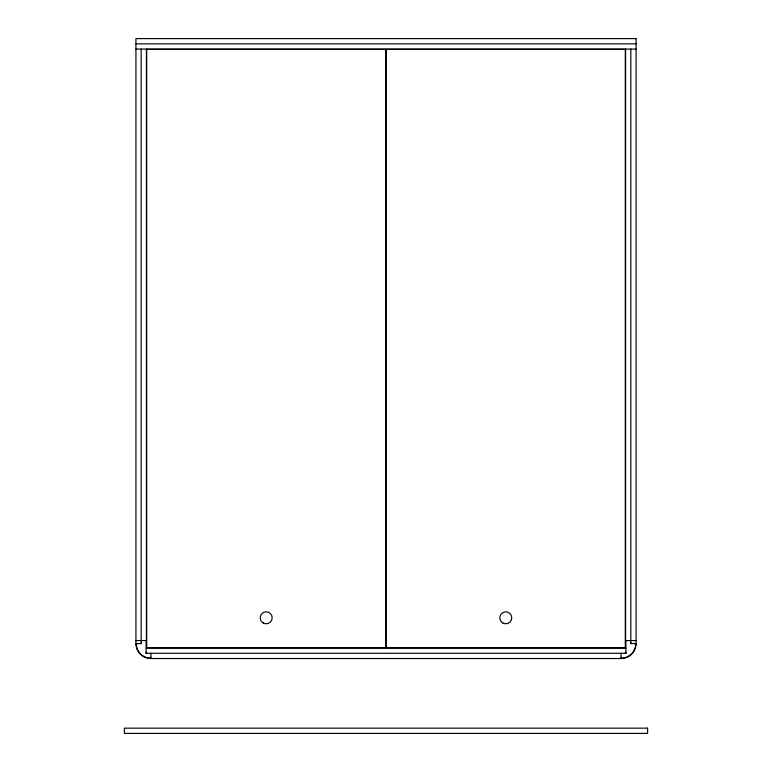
<?xml version="1.0" encoding="UTF-8"?>
<svg xmlns="http://www.w3.org/2000/svg" width="772" height="772" viewBox="0 0 772 772"><rect width="100%" height="100%" fill="white"/><g stroke="black" fill="none" stroke-linecap="round" stroke-linejoin="round"><path stroke-width="1.16" d="M621.093 653.286L621.093 658.226L622.058 658.198A14.678 14.678 0 0 0 635.742 644.514L635.771 643.558L630.83 643.558L630.83 642.497M150.907 653.286L150.907 658.226L149.942 658.198A14.678 14.678 0 0 1 136.258 644.514L137.194 643.558M150.907 657.271L149.942 658.198M146.111 652.234L146.111 653.286L147.172 653.286M631.882 643.558L630.83 643.558L630.83 49.08M135.93 43.84L636.07 43.84M135.93 49.08L636.07 49.08M135.93 640.557L146.41 640.557L146.41 49.08M636.07 640.557L625.59 640.557L625.59 49.08M146.111 648.046L625.889 648.046M622.058 658.198L621.093 657.271M634.806 643.558L635.742 644.514M624.828 653.286L625.889 653.286L625.889 652.234M140.118 643.558L141.17 643.558L141.17 642.497M136.258 644.514L136.229 643.558L141.17 643.558L141.17 49.08M625.889 640.557L625.889 653.286L146.111 653.286L146.111 640.557M636.07 38.6L135.93 38.6L135.93 643.558A14.977 14.977 0 0 0 150.907 658.526L621.093 658.526A14.977 14.977 0 0 0 636.07 643.558L636.07 38.6M385.701 49.379L146.709 49.379L146.709 647.747L385.701 647.747L385.701 49.379M625.291 49.379L386.299 49.379L386.299 647.747L625.291 647.747L625.291 49.379M647.602 728.16L124.398 728.16L124.398 733.4L647.602 733.4L647.602 728.16M263.213 622.985A5.993 5.993 0 0 0 272.198 617.803A5.993 5.993 0 0 0 263.213 612.611A5.993 5.993 0 0 0 263.213 622.985M502.794 622.985A5.993 5.993 0 0 0 511.778 617.803A5.993 5.993 0 0 0 502.794 612.611A5.993 5.993 0 0 0 502.794 622.985"/></g></svg>
